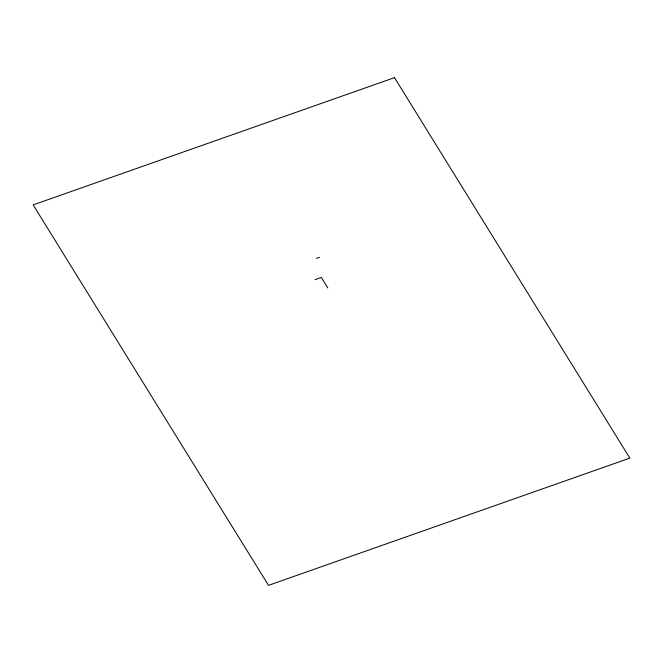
<?xml version="1.0" encoding="UTF-8"?>
<svg xmlns="http://www.w3.org/2000/svg" width="663" height="663" viewBox="0 0 663 663"><rect width="100%" height="100%" fill="white"/><g stroke="black" fill="none" stroke-linecap="round" stroke-linejoin="round"><path stroke-width="0.99" d="M316.475 258.355L319.508 257.285M315.016 279.695L321.34 277.466L327.845 287.982M394.485 77.646L33.15 204.892L268.515 585.354L629.85 458.108L394.485 77.646"/></g></svg>
